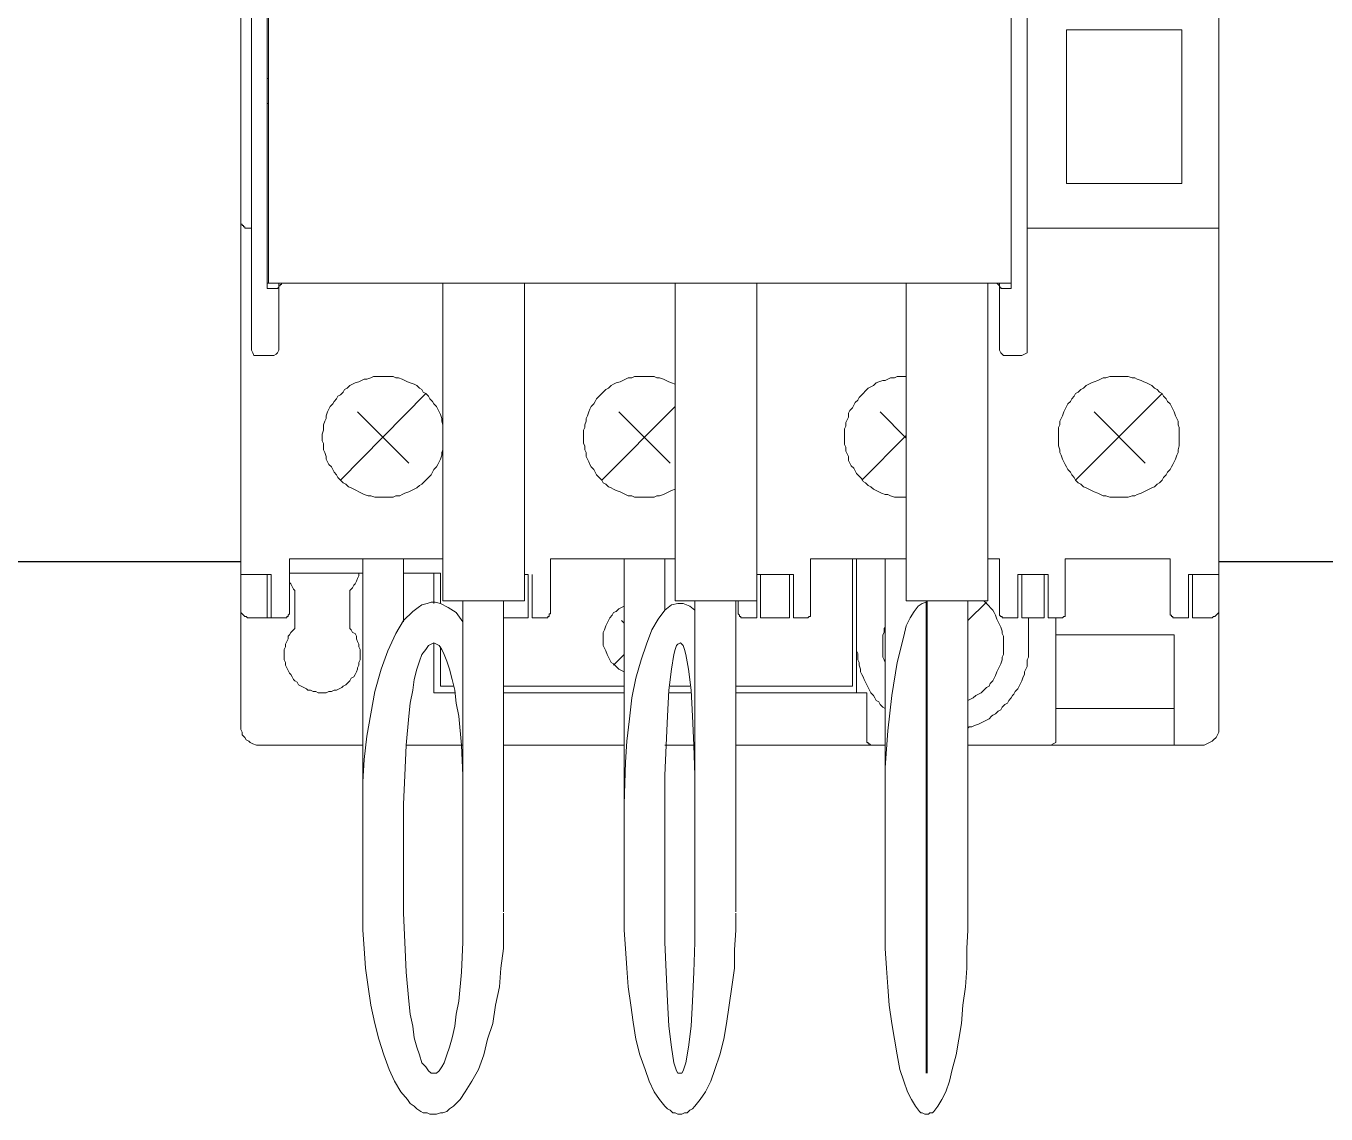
# Model space of a CAD drawing. Header units: millimetres. Extents: x 2046 to 14753, y 2361 to 29276.
# Drawn here: x 10086.63 to 10093.83, y 3672.24 to 3678.27 of the extents above; entities that cross this region are included whole.
import ezdxf

# ---------------------------------------------------------------- set-up
doc = ezdxf.new("R2010")
doc.units = ezdxf.units.MM
doc.layers.add('BARA', color=31, linetype='Continuous')
doc.layers.add('CALQUE_1', color=160, linetype='Continuous')

msp = doc.modelspace()

# ---------------------------------------------------------------- linework, layer by layer
at = {"layer": 'BARA', "color": 9, "true_color": 0xc7c8ca}
for points in [[(10087.8175, 3675.2999), (10086.2333, 3675.2999)], [(10094.8175, 3675.2999), (10093.2333, 3675.2999)]]:
    msp.add_lwpolyline(points, dxfattribs=at)
at = {"layer": 'CALQUE_1', "color": 8, "lineweight": 9}
for p, q in [((10093.2333, 3683.2176), (10093.2333, 3674.3851)), ((10087.8756, 3680.9567), (10087.8756, 3676.646)), ((10092.1719, 3676.646), (10092.1719, 3680.9567)), ((10087.8175, 3680.5569), (10087.8175, 3677.1984)), ((10087.9628, 3676.8131), (10087.9628, 3679.0013)), ((10087.9702, 3678.994), (10087.9702, 3676.8422)), ((10092.0846, 3676.8422), (10092.0846, 3678.994)), ((10092.0846, 3678.994), (10092.0846, 3676.8131)), ((10092.3899, 3677.3947), (10092.3899, 3678.2452)), ((10092.3899, 3678.2452), (10093.0297, 3678.2452)), ((10093.0297, 3678.2452), (10093.0297, 3677.3947)), ((10087.9628, 3677.9763), (10087.9702, 3677.9763)), ((10092.0846, 3677.9763), (10092.0846, 3677.9763)), ((10087.9702, 3677.8381), (10087.9628, 3677.8381)), ((10092.0846, 3677.8381), (10092.0846, 3677.8381)), ((10093.0297, 3677.3947), (10092.3899, 3677.3947)), ((10087.8175, 3677.1984), (10087.8175, 3674.3851)), ((10087.8538, 3677.1475), (10087.8611, 3677.1475)), ((10087.8756, 3677.1475), (10087.8611, 3677.1475)), ((10093.2333, 3677.1475), (10092.1719, 3677.1475)), ((10088.0283, 3676.8422), (10087.9628, 3676.8422)), ((10087.9702, 3676.8422), (10088.0356, 3676.8422)), ((10088.0283, 3676.8422), (10088.0283, 3676.8204)), ((10088.0283, 3676.8422), (10088.0283, 3676.8422)), ((10092.0192, 3676.8422), (10088.0356, 3676.8422)), ((10088.937, 3675.083), (10088.937, 3676.8422)), ((10089.3877, 3675.083), (10089.3877, 3676.8422)), ((10090.2237, 3675.083), (10090.2237, 3676.8422)), ((10090.6744, 3675.083), (10090.6744, 3676.8422)), ((10091.5031, 3675.083), (10091.5031, 3676.8422)), ((10091.9538, 3675.083), (10091.9538, 3676.8422)), ((10092.0192, 3676.8422), (10092.0846, 3676.8422)), ((10092.0192, 3676.8422), (10092.0192, 3676.8422)), ((10092.0192, 3676.8204), (10092.0192, 3676.8422)), ((10092.0846, 3676.8422), (10092.0192, 3676.8422)), ((10087.9992, 3676.8131), (10087.9628, 3676.8131)), ((10088.0283, 3676.8204), (10088.0283, 3676.646)), ((10092.0192, 3676.646), (10092.0192, 3676.8204)), ((10092.0846, 3676.8131), (10092.0556, 3676.8131)), ((10087.8756, 3676.646), (10087.8756, 3676.4715)), ((10088.0283, 3676.646), (10088.0283, 3676.4715)), ((10092.0192, 3676.4715), (10092.0192, 3676.646)), ((10092.1719, 3676.4715), (10092.1719, 3676.646)), ((10087.9628, 3676.4424), (10087.9047, 3676.4424)), ((10087.9992, 3676.4424), (10087.9628, 3676.4424)), ((10092.0846, 3676.4424), (10092.0556, 3676.4424)), ((10092.1428, 3676.4424), (10092.0846, 3676.4424)), ((10088.8425, 3676.2316), (10088.3699, 3675.7518)), ((10092.9207, 3676.2316), (10092.4409, 3675.7518)), ((10088.4644, 3676.1298), (10088.7479, 3675.8463)), ((10090.2237, 3676.1588), (10089.8166, 3675.7518)), ((10089.9111, 3676.1298), (10090.1946, 3675.8463)), ((10091.3577, 3676.1298), (10091.5031, 3675.9844)), ((10092.5426, 3676.1298), (10092.8261, 3675.8463)), ((10091.5031, 3675.9989), (10091.2559, 3675.7518)), ((10088.0864, 3675.3156), (10088.0864, 3675.3011)), ((10088.937, 3675.3156), (10088.0864, 3675.3156)), ((10088.4936, 3675.3156), (10088.4936, 3673.3529)), ((10088.7189, 3675.3156), (10088.7189, 3674.9667)), ((10089.533, 3675.3156), (10089.533, 3675.3083)), ((10090.2237, 3675.3156), (10089.533, 3675.3156)), ((10089.9402, 3675.3156), (10089.9402, 3673.3601)), ((10090.1655, 3675.3156), (10090.1655, 3675.0321)), ((10091.5031, 3675.3156), (10090.9724, 3675.3156)), ((10090.9724, 3675.3156), (10090.9724, 3675.2647)), ((10091.2051, 3674.6104), (10091.2051, 3675.3156)), ((10091.2269, 3674.8358), (10091.2269, 3675.3156)), ((10091.3867, 3675.3156), (10091.3867, 3673.3529)), ((10092.0192, 3675.3156), (10091.9538, 3675.3156)), ((10092.0192, 3675.3011), (10092.0192, 3675.3156)), ((10092.3827, 3675.3011), (10092.3827, 3675.3156)), ((10092.9643, 3675.3156), (10092.3827, 3675.3156)), ((10092.9643, 3675.3156), (10092.9643, 3675.2647)), ((10088.0864, 3675.3011), (10088.0864, 3675.2647)), ((10088.0864, 3675.2647), (10088.0864, 3675.0176)), ((10089.533, 3675.3083), (10089.533, 3675.2647)), ((10089.533, 3675.2647), (10089.533, 3675.0176)), ((10090.9724, 3675.3011), (10090.9724, 3675.3011)), ((10090.9724, 3675.2647), (10090.9724, 3675.0176)), ((10092.0192, 3675.2647), (10092.0192, 3675.3011)), ((10092.0192, 3675.0176), (10092.0192, 3675.2647)), ((10092.3827, 3675.2647), (10092.3827, 3675.3011)), ((10092.3827, 3675.0176), (10092.3827, 3675.2647)), ((10092.9643, 3675.2647), (10092.9643, 3675.0176)), ((10087.8175, 3675.2284), (10087.9846, 3675.2284)), ((10087.9628, 3675.2284), (10087.8175, 3675.2284)), ((10087.9628, 3674.9885), (10087.9628, 3675.2284)), ((10087.9846, 3674.9885), (10087.9846, 3675.2284)), ((10088.0864, 3675.2356), (10088.4936, 3675.2356)), ((10088.7189, 3675.2356), (10088.9224, 3675.2356)), ((10088.7189, 3675.2356), (10088.8861, 3675.2356)), ((10088.8861, 3675.2356), (10088.8861, 3675.0684)), ((10088.9224, 3675.2356), (10088.9224, 3675.0684)), ((10089.3877, 3675.2284), (10089.4095, 3675.2284)), ((10089.4095, 3674.9885), (10089.4095, 3675.2284)), ((10089.4313, 3675.2284), (10089.4313, 3674.9885)), ((10090.8779, 3675.2284), (10090.6744, 3675.2284)), ((10090.6744, 3674.9885), (10090.6744, 3675.2284)), ((10090.6962, 3675.2284), (10090.6962, 3674.9885)), ((10090.6962, 3675.2284), (10090.8561, 3675.2284)), ((10090.8561, 3674.9885), (10090.8561, 3675.2284)), ((10090.8779, 3675.2284), (10090.8779, 3674.9885)), ((10092.2882, 3675.2284), (10092.121, 3675.2284)), ((10092.121, 3674.9885), (10092.121, 3675.2284)), ((10092.1428, 3675.2284), (10092.1428, 3674.9885)), ((10092.2664, 3675.163), (10092.2664, 3675.2284)), ((10092.2882, 3674.9885), (10092.2882, 3675.2284)), ((10093.2333, 3675.2284), (10093.066, 3675.2284)), ((10093.066, 3674.9885), (10093.066, 3675.2284)), ((10093.0878, 3675.2284), (10093.2333, 3675.2284)), ((10093.0878, 3674.9885), (10093.0878, 3675.2284)), ((10088.1155, 3675.1412), (10088.1155, 3674.9303)), ((10088.4208, 3674.9303), (10088.4208, 3675.1412)), ((10092.2664, 3675.1484), (10092.2664, 3675.163)), ((10092.2664, 3674.9885), (10092.2664, 3675.1484)), ((10088.937, 3675.083), (10089.3877, 3675.083)), ((10089.046, 3675.083), (10089.046, 3673.3529)), ((10089.2713, 3675.083), (10089.2713, 3673.3601)), ((10090.2237, 3675.083), (10090.6744, 3675.083)), ((10090.3327, 3675.083), (10090.3327, 3673.3529)), ((10090.5581, 3675.083), (10090.5581, 3673.3601)), ((10090.5726, 3675.0176), (10090.5726, 3675.083)), ((10091.5031, 3675.083), (10091.9538, 3675.083)), ((10091.6122, 3675.083), (10091.6122, 3672.466)), ((10091.6194, 3675.083), (10091.6194, 3672.466)), ((10091.8447, 3675.083), (10091.8447, 3673.3529)), ((10091.9465, 3675.0757), (10091.8447, 3674.9739)), ((10087.9702, 3674.9885), (10087.8684, 3674.9885)), ((10088.0574, 3674.9885), (10087.9702, 3674.9885)), ((10089.2713, 3674.9885), (10089.4095, 3674.9885)), ((10089.4313, 3674.9885), (10089.4968, 3674.9885)), ((10089.9402, 3674.9594), (10089.9256, 3674.9739)), ((10090.6017, 3674.9885), (10090.6744, 3674.9885)), ((10090.6962, 3674.9885), (10090.8561, 3674.9885)), ((10090.8779, 3674.9885), (10090.9433, 3674.9885)), ((10092.0483, 3674.9885), (10092.121, 3674.9885)), ((10092.1428, 3674.9885), (10092.2664, 3674.9885)), ((10092.1792, 3674.9885), (10092.1792, 3674.8358)), ((10092.3537, 3674.9885), (10092.2882, 3674.9885)), ((10092.3319, 3674.9885), (10092.3319, 3674.3124)), ((10092.9934, 3674.9885), (10093.066, 3674.9885)), ((10093.0878, 3674.9885), (10093.1824, 3674.9885)), ((10092.9861, 3674.8939), (10092.3319, 3674.8939)), ((10092.9861, 3674.2833), (10092.9861, 3674.8939)), ((10088.8861, 3674.8503), (10088.8861, 3674.5741)), ((10088.9224, 3674.8285), (10088.9224, 3674.6104)), ((10091.2269, 3674.5741), (10091.2269, 3674.8358)), ((10089.882, 3674.7268), (10089.9402, 3674.7849)), ((10088.9224, 3674.6104), (10088.9951, 3674.6104)), ((10089.2713, 3674.6104), (10089.9402, 3674.6104)), ((10090.1946, 3674.6104), (10090.3037, 3674.6104)), ((10090.5581, 3674.6104), (10091.2051, 3674.6104)), ((10088.8861, 3674.5741), (10089.0024, 3674.5741)), ((10089.0024, 3674.5741), (10088.9224, 3674.5741)), ((10089.9402, 3674.5741), (10089.2713, 3674.5741)), ((10089.2713, 3674.5741), (10089.9402, 3674.5741)), ((10090.1873, 3674.5741), (10090.3109, 3674.5741)), ((10090.5581, 3674.5741), (10091.2051, 3674.5741)), ((10091.2269, 3674.5741), (10090.5581, 3674.5741)), ((10091.2851, 3674.5741), (10091.2269, 3674.5741)), ((10091.2851, 3674.3124), (10091.2851, 3674.5741)), ((10092.9861, 3674.4869), (10092.3319, 3674.4869)), ((10088.4936, 3674.2833), (10087.9192, 3674.2833)), ((10089.046, 3674.2833), (10088.7334, 3674.2833)), ((10089.9402, 3674.2833), (10089.2713, 3674.2833)), ((10090.3327, 3674.2833), (10090.1655, 3674.2833)), ((10091.3867, 3674.2833), (10090.5581, 3674.2833)), ((10093.1388, 3674.2833), (10091.8447, 3674.2833)), ((10088.7189, 3673.9562), (10088.7189, 3673.3529)), ((10090.1655, 3673.9562), (10090.1655, 3673.3529))]:
    msp.add_line(p, q, dxfattribs=at)
for points in [[(10087.8175, 3677.1984), (10087.8175, 3677.1912), (10087.8175, 3677.1839), (10087.8175, 3677.1766), (10087.8175, 3677.1694), (10087.8247, 3677.1694), (10087.8247, 3677.162), (10087.832, 3677.162), (10087.832, 3677.1548), (10087.8393, 3677.1548), (10087.8393, 3677.1475), (10087.8538, 3677.1475)], [(10088.0283, 3676.8131), (10088.0283, 3676.8204), (10088.0283, 3676.8277), (10088.0356, 3676.8277), (10088.0356, 3676.8349), (10088.0428, 3676.8349), (10088.0428, 3676.8422), (10088.0574, 3676.8422)], [(10091.9902, 3676.8422), (10092.0047, 3676.8422), (10092.012, 3676.8349), (10092.012, 3676.8349), (10092.0192, 3676.8277), (10092.0192, 3676.8204), (10092.0192, 3676.8131), (10092.0192, 3676.8131)], [(10087.9992, 3676.8131), (10088.021, 3676.8131), (10088.0283, 3676.8204), (10088.0283, 3676.8204)], [(10092.0192, 3676.8204), (10092.0265, 3676.8204), (10092.0265, 3676.8131), (10092.0556, 3676.8131)], [(10087.8756, 3676.4715), (10087.8756, 3676.4715), (10087.8829, 3676.4569), (10087.8902, 3676.4424), (10087.9047, 3676.4424)], [(10087.9992, 3676.4424), (10087.9992, 3676.4424), (10088.0138, 3676.4497), (10088.021, 3676.4569), (10088.0283, 3676.4715)], [(10092.0192, 3676.4715), (10092.0192, 3676.4715), (10092.0265, 3676.4569), (10092.041, 3676.4424), (10092.0556, 3676.4424)], [(10092.1428, 3676.4424), (10092.1428, 3676.4424), (10092.1574, 3676.4497), (10092.1719, 3676.4569), (10092.1719, 3676.4715)], [(10088.937, 3675.919), (10088.9297, 3675.9045), (10088.9297, 3675.8899), (10088.9224, 3675.8681), (10088.9152, 3675.8535), (10088.9079, 3675.839), (10088.9006, 3675.8245), (10088.8861, 3675.8099), (10088.8788, 3675.7954), (10088.8715, 3675.7809), (10088.857, 3675.7663), (10088.8425, 3675.7518), (10088.8352, 3675.7445), (10088.8207, 3675.73), (10088.8061, 3675.7227), (10088.7915, 3675.7082), (10088.7771, 3675.7009), (10088.7625, 3675.6936), (10088.7479, 3675.6864), (10088.7261, 3675.6791), (10088.7116, 3675.6718), (10088.6971, 3675.6646), (10088.6753, 3675.6646), (10088.6607, 3675.6573), (10088.559, 3675.6573), (10088.5372, 3675.6646), (10088.5226, 3675.6646), (10088.5008, 3675.6718), (10088.4862, 3675.6791), (10088.4717, 3675.6864), (10088.4572, 3675.6936), (10088.4426, 3675.7009), (10088.4281, 3675.7082), (10088.4136, 3675.7154), (10088.399, 3675.73), (10088.3845, 3675.7372), (10088.3699, 3675.7518), (10088.3554, 3675.7663), (10088.3481, 3675.7809), (10088.3336, 3675.7954), (10088.3263, 3675.8099), (10088.3191, 3675.8245), (10088.3045, 3675.839), (10088.2973, 3675.8535), (10088.29, 3675.8681), (10088.29, 3675.8826), (10088.2827, 3675.9045), (10088.2755, 3675.919), (10088.2755, 3675.9553), (10088.2681, 3675.9699), (10088.2681, 3676.0062), (10088.2755, 3676.028), (10088.2755, 3676.0571), (10088.2827, 3676.0789), (10088.29, 3676.0934), (10088.29, 3676.108), (10088.2973, 3676.1298), (10088.3045, 3676.1444), (10088.3118, 3676.1588), (10088.3263, 3676.1734), (10088.3336, 3676.188), (10088.3481, 3676.2025), (10088.3554, 3676.217), (10088.3699, 3676.2243), (10088.3845, 3676.2388), (10088.3918, 3676.2534), (10088.4063, 3676.2606), (10088.4208, 3676.2752), (10088.4354, 3676.2825), (10088.4499, 3676.2897), (10088.4717, 3676.297), (10088.4862, 3676.3043), (10088.5008, 3676.3115), (10088.5154, 3676.3115), (10088.5372, 3676.3188), (10088.5517, 3676.3261), (10088.6607, 3676.3261), (10088.6753, 3676.3188), (10088.6898, 3676.3188), (10088.7116, 3676.3115), (10088.7261, 3676.3043), (10088.7407, 3676.297), (10088.7553, 3676.2897), (10088.7771, 3676.2825), (10088.7915, 3676.2752), (10088.8061, 3676.2606), (10088.8207, 3676.2534), (10088.8279, 3676.2388), (10088.8425, 3676.2316), (10088.857, 3676.217), (10088.8643, 3676.2025), (10088.8788, 3676.188), (10088.8861, 3676.1734), (10088.9006, 3676.1588), (10088.9079, 3676.1444), (10088.9152, 3676.1298), (10088.9224, 3676.1152), (10088.9297, 3676.0934), (10088.9297, 3676.0789), (10088.937, 3676.0571)], [(10090.2237, 3675.7009), (10090.2019, 3675.6936), (10090.1873, 3675.6864), (10090.1728, 3675.6791), (10090.1582, 3675.6718), (10090.1364, 3675.6646), (10090.1219, 3675.6646), (10090.1074, 3675.6573), (10089.9983, 3675.6573), (10089.9838, 3675.6646), (10089.962, 3675.6646), (10089.9474, 3675.6718), (10089.9329, 3675.6791), (10089.9184, 3675.6864), (10089.8965, 3675.6936), (10089.882, 3675.7009), (10089.8675, 3675.7082), (10089.8529, 3675.7154), (10089.8384, 3675.73), (10089.8239, 3675.7372), (10089.8166, 3675.7518), (10089.8021, 3675.7663), (10089.7875, 3675.7809), (10089.7803, 3675.7954), (10089.7729, 3675.8099), (10089.7585, 3675.8245), (10089.7511, 3675.839), (10089.7439, 3675.8535), (10089.7366, 3675.8681), (10089.7293, 3675.8826), (10089.7293, 3675.9045), (10089.7221, 3675.919), (10089.7221, 3675.9408), (10089.7148, 3675.9553), (10089.7148, 3676.028), (10089.7221, 3676.0426), (10089.7221, 3676.0571), (10089.7293, 3676.0789), (10089.7293, 3676.0934), (10089.7366, 3676.108), (10089.7439, 3676.1298), (10089.7511, 3676.1444), (10089.7585, 3676.1588), (10089.7729, 3676.1734), (10089.7803, 3676.188), (10089.7875, 3676.2025), (10089.8021, 3676.217), (10089.8166, 3676.2316), (10089.8239, 3676.2388), (10089.8384, 3676.2534), (10089.8529, 3676.2606), (10089.8675, 3676.2752), (10089.882, 3676.2825), (10089.8965, 3676.2897), (10089.9184, 3676.297), (10089.9329, 3676.3043), (10089.9474, 3676.3115), (10089.962, 3676.3188), (10089.9838, 3676.3188), (10089.9983, 3676.3261), (10090.1074, 3676.3261), (10090.1219, 3676.3188), (10090.1364, 3676.3188), (10090.1582, 3676.3115), (10090.1728, 3676.3043), (10090.1873, 3676.297), (10090.2019, 3676.2897), (10090.2237, 3676.2825)], [(10091.5031, 3675.6573), (10091.4377, 3675.6573), (10091.4159, 3675.6646), (10091.4013, 3675.6718), (10091.3867, 3675.6718), (10091.365, 3675.6791), (10091.3505, 3675.6864), (10091.3359, 3675.6936), (10091.3213, 3675.7009), (10091.3068, 3675.7154), (10091.2923, 3675.7227), (10091.2777, 3675.7372), (10091.2632, 3675.7445), (10091.2559, 3675.7591), (10091.2414, 3675.7736), (10091.2269, 3675.7881), (10091.2196, 3675.8027), (10091.2123, 3675.8172), (10091.1978, 3675.8317), (10091.1905, 3675.8463), (10091.1833, 3675.8609), (10091.1833, 3675.8826), (10091.176, 3675.8971), (10091.1687, 3675.9117), (10091.1687, 3675.9335), (10091.1614, 3675.9481), (10091.1614, 3676.0353), (10091.1687, 3676.0498), (10091.1687, 3676.0716), (10091.176, 3676.0862), (10091.1833, 3676.1007), (10091.1833, 3676.1226), (10091.1905, 3676.137), (10091.2051, 3676.1516), (10091.2123, 3676.1662), (10091.2196, 3676.1807), (10091.2341, 3676.1952), (10091.2414, 3676.2098), (10091.2559, 3676.2243), (10091.2632, 3676.2316), (10091.2777, 3676.2461), (10091.2923, 3676.2606), (10091.3068, 3676.2679), (10091.3213, 3676.2752), (10091.3359, 3676.2897), (10091.3505, 3676.297), (10091.3723, 3676.3043), (10091.3867, 3676.3043), (10091.4013, 3676.3115), (10091.4159, 3676.3188), (10091.4377, 3676.3188), (10091.4522, 3676.3261), (10091.5031, 3676.3261)], [(10088.0864, 3675.1848), (10088.0937, 3675.1775), (10088.101, 3675.163), (10088.1082, 3675.1484), (10088.1155, 3675.1412)], [(10088.4208, 3675.1412), (10088.4208, 3675.1412), (10088.4354, 3675.1556), (10088.4426, 3675.1702), (10088.4499, 3675.1775), (10088.4572, 3675.192), (10088.4644, 3675.2066), (10088.4717, 3675.2211), (10088.4717, 3675.2356)], [(10087.8684, 3674.9885), (10087.8538, 3674.9885), (10087.8465, 3674.9957), (10087.8393, 3674.9957), (10087.832, 3675.003), (10087.8247, 3675.0103), (10087.8247, 3675.0103), (10087.8175, 3675.0176), (10087.8175, 3675.0394)], [(10089.046, 3674.9667), (10089.0096, 3675.0176), (10088.966, 3675.0466), (10088.9224, 3675.0684), (10088.8933, 3675.0757), (10088.8715, 3675.0757), (10088.8497, 3675.0684), (10088.8207, 3675.0612), (10088.7989, 3675.0466), (10088.7697, 3675.0248), (10088.7189, 3674.9739), (10088.6753, 3674.9013), (10088.6316, 3674.8067), (10088.5953, 3674.705), (10088.559, 3674.5814), (10088.5372, 3674.4578), (10088.5154, 3674.3343), (10088.5008, 3674.2034), (10088.4936, 3674.0798), (10088.4936, 3673.9562)], [(10089.9402, 3675.054), (10089.9256, 3675.0466), (10089.9111, 3675.0394), (10089.8965, 3675.0248), (10089.882, 3675.0176), (10089.8747, 3675.003), (10089.8602, 3674.9885), (10089.8529, 3674.9739), (10089.8457, 3674.9594), (10089.8384, 3674.9449), (10089.8311, 3674.9231), (10089.8239, 3674.9085), (10089.8239, 3674.8358), (10089.8311, 3674.8213), (10089.8384, 3674.8067), (10089.8457, 3674.7849), (10089.8529, 3674.7704), (10089.8602, 3674.7559), (10089.8675, 3674.7413), (10089.882, 3674.734), (10089.8965, 3674.7195), (10089.9111, 3674.705), (10089.9256, 3674.6977), (10089.9402, 3674.6904)], [(10090.3327, 3675.0321), (10090.3037, 3675.054), (10090.2673, 3675.0684), (10090.2382, 3675.0684), (10090.2019, 3675.0612), (10090.1655, 3675.0321), (10090.1292, 3674.9812), (10090.0928, 3674.9231), (10090.0638, 3674.8431), (10090.0346, 3674.7559), (10090.0056, 3674.6541), (10089.9838, 3674.545), (10089.9692, 3674.4287), (10089.9547, 3674.3051), (10089.9474, 3674.1888), (10089.9402, 3673.9562)], [(10091.6122, 3675.0757), (10091.5904, 3675.0684), (10091.5686, 3675.054), (10091.5468, 3675.0248), (10091.5249, 3674.9885), (10091.5031, 3674.9449), (10091.4886, 3674.8867), (10091.4522, 3674.7413), (10091.4231, 3674.5596), (10091.4013, 3674.3633), (10091.3867, 3674.1598), (10091.3867, 3673.9562)], [(10092.041, 3674.8213), (10092.041, 3674.8867), (10092.0338, 3674.9013), (10092.0338, 3674.9158), (10092.0265, 3674.9376), (10092.0192, 3674.9521), (10092.012, 3674.9667), (10092.0047, 3674.9812), (10091.9974, 3675.003), (10091.9902, 3675.0176), (10091.9829, 3675.0321), (10091.9684, 3675.0466), (10091.9611, 3675.054), (10091.9465, 3675.0684), (10091.932, 3675.083)], [(10093.1824, 3674.9885), (10093.1969, 3674.9885), (10093.2042, 3674.9957), (10093.2114, 3674.9957), (10093.2187, 3675.003), (10093.226, 3675.0103), (10093.226, 3675.0103), (10093.2333, 3675.0176), (10093.2333, 3675.0394)], [(10088.0792, 3674.9957), (10088.0718, 3674.9957), (10088.0718, 3674.9885), (10088.0574, 3674.9885)], [(10088.0864, 3675.0176), (10088.0864, 3675.0103), (10088.0864, 3675.0103), (10088.0792, 3675.003), (10088.0792, 3674.9957), (10088.0792, 3674.9957)], [(10089.4968, 3674.9885), (10089.5185, 3674.9885), (10089.5185, 3674.9957), (10089.5185, 3674.9957)], [(10089.5185, 3674.9957), (10089.5258, 3674.9957), (10089.5258, 3675.003), (10089.5258, 3675.0103), (10089.533, 3675.0103), (10089.533, 3675.0176), (10089.533, 3675.0176)], [(10090.5726, 3675.0176), (10090.5726, 3675.0103), (10090.5726, 3675.0103), (10090.5798, 3675.003), (10090.5798, 3674.9957), (10090.5872, 3674.9957), (10090.5872, 3674.9885), (10090.6017, 3674.9885)], [(10090.9433, 3674.9885), (10090.9579, 3674.9885), (10090.9652, 3674.9957), (10090.9724, 3674.9957), (10090.9724, 3675.0103), (10090.9724, 3675.0176)], [(10092.0192, 3675.0176), (10092.0192, 3675.0103), (10092.0192, 3675.003), (10092.0265, 3674.9957), (10092.0338, 3674.9957), (10092.0338, 3674.9885), (10092.0483, 3674.9885)], [(10092.3827, 3675.0176), (10092.3827, 3675.0103), (10092.3827, 3674.9957), (10092.3755, 3674.9957), (10092.3681, 3674.9885), (10092.3537, 3674.9885)], [(10092.9643, 3675.0176), (10092.9643, 3675.0103), (10092.9643, 3675.003), (10092.9716, 3675.003), (10092.9716, 3674.9957), (10092.9716, 3674.9957)], [(10092.9716, 3674.9957), (10092.9788, 3674.9957), (10092.9788, 3674.9885), (10092.9934, 3674.9885)], [(10088.4208, 3674.9303), (10088.4281, 3674.9231), (10088.4354, 3674.9085), (10088.4499, 3674.9013), (10088.4572, 3674.8867), (10088.4572, 3674.8721), (10088.4644, 3674.8577), (10088.4717, 3674.8431), (10088.4717, 3674.8285), (10088.479, 3674.814), (10088.479, 3674.7559), (10088.4717, 3674.7413), (10088.4717, 3674.7268), (10088.4644, 3674.7122), (10088.4644, 3674.705), (10088.4572, 3674.6904), (10088.4499, 3674.6759), (10088.4426, 3674.6614), (10088.4281, 3674.6541), (10088.4208, 3674.6396), (10088.4136, 3674.6322), (10088.399, 3674.6178), (10088.3845, 3674.6104), (10088.3772, 3674.6032), (10088.3627, 3674.596), (10088.3481, 3674.5886), (10088.3336, 3674.5886), (10088.3191, 3674.5814), (10088.3045, 3674.5814), (10088.29, 3674.5741), (10088.2463, 3674.5741), (10088.2319, 3674.5814), (10088.2173, 3674.5814), (10088.2027, 3674.5886), (10088.1882, 3674.5886), (10088.1809, 3674.596), (10088.1664, 3674.6032), (10088.1519, 3674.6104), (10088.1373, 3674.6178), (10088.1301, 3674.6322), (10088.1155, 3674.6396), (10088.1082, 3674.6468), (10088.101, 3674.6614), (10088.0937, 3674.6759), (10088.0864, 3674.6832), (10088.0792, 3674.6977), (10088.0718, 3674.7122), (10088.0646, 3674.7268), (10088.0646, 3674.7413), (10088.0574, 3674.7559), (10088.0574, 3674.814), (10088.0646, 3674.8285), (10088.0646, 3674.8431), (10088.0718, 3674.8577), (10088.0792, 3674.8721), (10088.0792, 3674.8867), (10088.0864, 3674.8939), (10088.0937, 3674.9085), (10088.1082, 3674.9231), (10088.1155, 3674.9303)], [(10091.3867, 3674.9376), (10091.3795, 3674.9303), (10091.3795, 3674.9085), (10091.3723, 3674.8939), (10091.3723, 3674.8213)], [(10089.046, 3673.9562), (10089.046, 3674.1162), (10089.0388, 3674.2833), (10089.0242, 3674.4433), (10089.0096, 3674.516), (10089.0024, 3674.5886), (10088.9878, 3674.6468), (10088.9733, 3674.705), (10088.9588, 3674.7486), (10088.9442, 3674.7849), (10088.9297, 3674.814), (10088.9152, 3674.8358), (10088.9006, 3674.8431), (10088.8861, 3674.8503), (10088.8715, 3674.8431), (10088.857, 3674.8358), (10088.8425, 3674.814), (10088.8207, 3674.7849), (10088.8061, 3674.7486), (10088.7915, 3674.705), (10088.7771, 3674.6468), (10088.7697, 3674.5886), (10088.7553, 3674.516), (10088.7479, 3674.4433), (10088.7334, 3674.2833), (10088.7261, 3674.1162), (10088.7189, 3673.9562)], [(10090.3327, 3673.9562), (10090.3327, 3674.1162), (10090.3255, 3674.2833), (10090.3181, 3674.4433), (10090.3109, 3674.5886), (10090.2963, 3674.705), (10090.2819, 3674.7849), (10090.2745, 3674.814), (10090.2673, 3674.8358), (10090.26, 3674.8431), (10090.2527, 3674.8503), (10090.2382, 3674.8431), (10090.2309, 3674.8358), (10090.2237, 3674.814), (10090.2164, 3674.7849), (10090.2019, 3674.705), (10090.1873, 3674.5886), (10090.1801, 3674.4433), (10090.1728, 3674.2833), (10090.1655, 3674.1162), (10090.1655, 3673.9562)], [(10091.2269, 3674.8358), (10091.2269, 3674.8067), (10091.2341, 3674.7922), (10091.2341, 3674.7559), (10091.2414, 3674.7413), (10091.2414, 3674.7268), (10091.2487, 3674.705), (10091.2487, 3674.6904), (10091.2559, 3674.6759), (10091.2632, 3674.6614), (10091.2705, 3674.6468), (10091.2777, 3674.6322), (10091.2851, 3674.6178), (10091.2923, 3674.6032), (10091.2995, 3674.5886), (10091.3068, 3674.5741), (10091.3213, 3674.5596), (10091.3287, 3674.545), (10091.3359, 3674.5305), (10091.3505, 3674.5232), (10091.3577, 3674.5087), (10091.3723, 3674.4942), (10091.3867, 3674.4869)], [(10091.3723, 3674.8213), (10091.3723, 3674.7704), (10091.3795, 3674.7559), (10091.3867, 3674.7413)], [(10091.8447, 3674.3779), (10091.8521, 3674.3851), (10091.8666, 3674.3851), (10091.8811, 3674.3924), (10091.9029, 3674.3997), (10091.9175, 3674.4069), (10091.932, 3674.4142), (10091.9465, 3674.4215), (10091.9611, 3674.4287), (10091.9756, 3674.4433), (10091.9829, 3674.4505), (10091.9974, 3674.4578), (10092.012, 3674.4723), (10092.0265, 3674.4796), (10092.0338, 3674.4942), (10092.0483, 3674.5087), (10092.0628, 3674.516), (10092.0702, 3674.5305), (10092.0846, 3674.545), (10092.092, 3674.5596), (10092.0992, 3674.5668), (10092.1064, 3674.5814), (10092.121, 3674.596), (10092.1283, 3674.6104), (10092.1356, 3674.625), (10092.1428, 3674.6396), (10092.1501, 3674.6614), (10092.1574, 3674.6759), (10092.1574, 3674.6904), (10092.1646, 3674.705), (10092.1719, 3674.7195), (10092.1719, 3674.7559), (10092.1792, 3674.7704), (10092.1792, 3674.8358)], [(10091.8447, 3674.5305), (10091.8593, 3674.5378), (10091.8739, 3674.545), (10091.8884, 3674.5596), (10091.9029, 3674.5668), (10091.9175, 3674.5741), (10091.932, 3674.5886), (10091.9465, 3674.6032), (10091.9611, 3674.6104), (10091.9684, 3674.625), (10091.9829, 3674.6396), (10091.9902, 3674.6541), (10091.9974, 3674.6686), (10092.0047, 3674.6904), (10092.012, 3674.705), (10092.0192, 3674.7195), (10092.0265, 3674.734), (10092.0338, 3674.7559), (10092.0338, 3674.7704), (10092.041, 3674.7849), (10092.041, 3674.8213)], [(10087.8175, 3674.3851), (10087.8175, 3674.3705), (10087.8247, 3674.3561), (10087.8247, 3674.3415), (10087.8393, 3674.3269), (10087.8465, 3674.3124), (10087.8611, 3674.3051), (10087.8684, 3674.2979), (10087.8829, 3674.2906), (10087.9047, 3674.2833), (10087.9192, 3674.2833)], [(10093.1388, 3674.2833), (10093.1533, 3674.2833), (10093.1678, 3674.2906), (10093.1824, 3674.2979), (10093.1969, 3674.3051), (10093.2042, 3674.3124), (10093.2187, 3674.3269), (10093.226, 3674.3415), (10093.2333, 3674.3561), (10093.2333, 3674.3851)], [(10091.2851, 3674.3124), (10091.2851, 3674.2979), (10091.2923, 3674.2979), (10091.2923, 3674.2906), (10091.2995, 3674.2906), (10091.3068, 3674.2833), (10091.3141, 3674.2833)], [(10092.3027, 3674.2833), (10092.3027, 3674.2833), (10092.3173, 3674.2906), (10092.3319, 3674.2979), (10092.3319, 3674.3124)], [(10088.4936, 3673.3529), (10088.4936, 3673.2583), (10088.5008, 3673.1566), (10088.508, 3673.0475), (10088.5226, 3672.9457), (10088.5372, 3672.8439), (10088.559, 3672.7422), (10088.5808, 3672.655), (10088.6098, 3672.5678), (10088.6389, 3672.4878), (10088.668, 3672.4223), (10088.7043, 3672.3642), (10088.7407, 3672.3205), (10088.7553, 3672.2987), (10088.7771, 3672.2843), (10088.7915, 3672.2697), (10088.8134, 3672.2551), (10088.8279, 3672.2479), (10088.8497, 3672.2479), (10088.8643, 3672.2406), (10088.9006, 3672.2406), (10088.9224, 3672.2479), (10088.937, 3672.2479), (10088.9588, 3672.2551), (10088.9733, 3672.2697), (10088.9951, 3672.2843), (10089.0096, 3672.2987), (10089.0315, 3672.3205), (10089.0606, 3672.3642), (10089.0969, 3672.4223), (10089.1333, 3672.4878), (10089.1623, 3672.5678), (10089.1841, 3672.655), (10089.2132, 3672.7422), (10089.2277, 3672.8439), (10089.2495, 3672.9457), (10089.2568, 3673.0475), (10089.2713, 3673.1566), (10089.2713, 3673.3529)], [(10088.7189, 3673.3529), (10088.7261, 3673.1929), (10088.7334, 3673.0257), (10088.7479, 3672.8658), (10088.7553, 3672.7931), (10088.7697, 3672.7277), (10088.7771, 3672.6622), (10088.7915, 3672.6114), (10088.8061, 3672.5678), (10088.8207, 3672.5242), (10088.8425, 3672.5023), (10088.857, 3672.4805), (10088.8715, 3672.466), (10088.9006, 3672.466), (10088.9152, 3672.4805), (10088.9297, 3672.5023), (10088.9442, 3672.5242), (10088.9588, 3672.5678), (10088.9733, 3672.6114), (10088.9878, 3672.6622), (10089.0024, 3672.7277), (10089.0096, 3672.7931), (10089.0242, 3672.8658), (10089.0388, 3673.0257), (10089.046, 3673.1929), (10089.046, 3673.3529)], [(10089.9402, 3673.3601), (10089.9402, 3673.2583), (10089.9474, 3673.1566), (10089.9547, 3673.0475), (10089.962, 3672.9457), (10089.9765, 3672.8439), (10089.991, 3672.7495), (10090.0056, 3672.655), (10090.0274, 3672.5678), (10090.0564, 3672.4878), (10090.0783, 3672.4223), (10090.1074, 3672.3642), (10090.1364, 3672.3205), (10090.1655, 3672.2843), (10090.1801, 3672.2697), (10090.1946, 3672.2624), (10090.2091, 3672.2479), (10090.2237, 3672.2479), (10090.2382, 3672.2406), (10090.26, 3672.2406), (10090.2745, 3672.2479), (10090.2891, 3672.2479), (10090.3037, 3672.2624), (10090.3181, 3672.2697), (10090.3327, 3672.2843), (10090.3618, 3672.3205), (10090.3909, 3672.3642), (10090.4199, 3672.4223), (10090.4418, 3672.4878), (10090.4708, 3672.5678), (10090.4926, 3672.655), (10090.5072, 3672.7422), (10090.5217, 3672.8439), (10090.5362, 3672.9457), (10090.5508, 3673.0475), (10090.5508, 3673.1493), (10090.5581, 3673.2583), (10090.5581, 3673.3529)], [(10090.1655, 3673.3529), (10090.1655, 3673.1929), (10090.1728, 3673.0257), (10090.1801, 3672.8658), (10090.1873, 3672.7277), (10090.2019, 3672.6114), (10090.2164, 3672.5242), (10090.2237, 3672.5023), (10090.2309, 3672.4805), (10090.2382, 3672.466), (10090.26, 3672.466), (10090.2673, 3672.4805), (10090.2745, 3672.5023), (10090.2819, 3672.5242), (10090.2963, 3672.6114), (10090.3109, 3672.7277), (10090.3181, 3672.8658), (10090.3255, 3673.0257), (10090.3327, 3673.1929), (10090.3327, 3673.3529)], [(10091.3867, 3673.3529), (10091.3867, 3673.1566), (10091.3941, 3673.0475), (10091.4013, 3672.9457), (10091.4086, 3672.8439), (10091.4231, 3672.7422), (10091.4377, 3672.655), (10091.4522, 3672.5678), (10091.4668, 3672.4878), (10091.4886, 3672.4223), (10091.5104, 3672.3642), (10091.5322, 3672.3205), (10091.554, 3672.2843), (10091.5758, 3672.2551), (10091.583, 3672.2479), (10091.5904, 3672.2479), (10091.6049, 3672.2406), (10091.6267, 3672.2406), (10091.634, 3672.2479), (10091.6485, 3672.2479), (10091.6558, 3672.2551), (10091.6776, 3672.2843), (10091.6994, 3672.3205), (10091.7212, 3672.3642), (10091.743, 3672.4223), (10091.7575, 3672.4878), (10091.7793, 3672.5678), (10091.7939, 3672.655), (10091.8085, 3672.7422), (10091.8157, 3672.8439), (10091.8303, 3672.9457), (10091.8375, 3673.0475), (10091.8375, 3673.1566), (10091.8447, 3673.2583), (10091.8447, 3673.3529)]]:
    msp.add_lwpolyline(points, dxfattribs=at)
msp.add_lwpolyline([(10093.0151, 3675.9917), (10093.0151, 3675.9408), (10093.0079, 3675.919), (10093.0079, 3675.9045), (10093.0006, 3675.8899), (10092.9934, 3675.8681), (10092.9861, 3675.8535), (10092.9788, 3675.839), (10092.9716, 3675.8245), (10092.9643, 3675.8099), (10092.9497, 3675.7954), (10092.9425, 3675.7809), (10092.9279, 3675.7663), (10092.9207, 3675.7518), (10092.9061, 3675.7372), (10092.8916, 3675.73), (10092.8771, 3675.7154), (10092.8625, 3675.7082), (10092.8479, 3675.7009), (10092.8334, 3675.6936), (10092.8189, 3675.6864), (10092.8043, 3675.6791), (10092.7825, 3675.6718), (10092.768, 3675.6646), (10092.7535, 3675.6646), (10092.7316, 3675.6573), (10092.6298, 3675.6573), (10092.6081, 3675.6646), (10092.5936, 3675.6646), (10092.579, 3675.6718), (10092.5644, 3675.6791), (10092.5426, 3675.6864), (10092.5281, 3675.6936), (10092.5136, 3675.7009), (10092.499, 3675.7082), (10092.4845, 3675.7154), (10092.4699, 3675.73), (10092.4554, 3675.7372), (10092.4409, 3675.7518), (10092.4336, 3675.7663), (10092.4191, 3675.7809), (10092.4118, 3675.7954), (10092.3973, 3675.8099), (10092.3899, 3675.8245), (10092.3827, 3675.839), (10092.3755, 3675.8535), (10092.3681, 3675.8681), (10092.3609, 3675.8899), (10092.3537, 3675.9045), (10092.3537, 3675.919), (10092.3464, 3675.9408), (10092.3464, 3676.0426), (10092.3537, 3676.0571), (10092.3537, 3676.0789), (10092.3609, 3676.0934), (10092.3681, 3676.108), (10092.3755, 3676.1298), (10092.3827, 3676.1444), (10092.3899, 3676.1588), (10092.3973, 3676.1734), (10092.4118, 3676.188), (10092.4191, 3676.2025), (10092.4336, 3676.217), (10092.4409, 3676.2316), (10092.4554, 3676.2388), (10092.4699, 3676.2534), (10092.4845, 3676.2606), (10092.499, 3676.2752), (10092.5136, 3676.2825), (10092.5281, 3676.2897), (10092.5426, 3676.297), (10092.5644, 3676.3043), (10092.579, 3676.3115), (10092.5936, 3676.3188), (10092.6081, 3676.3188), (10092.6298, 3676.3261), (10092.7316, 3676.3261), (10092.7535, 3676.3188), (10092.768, 3676.3188), (10092.7825, 3676.3115), (10092.8043, 3676.3043), (10092.8189, 3676.297), (10092.8334, 3676.2897), (10092.8479, 3676.2825), (10092.8625, 3676.2752), (10092.8771, 3676.2606), (10092.8916, 3676.2534), (10092.9061, 3676.2388), (10092.9207, 3676.2316), (10092.9279, 3676.217), (10092.9425, 3676.2025), (10092.9497, 3676.188), (10092.9643, 3676.1734), (10092.9716, 3676.1588), (10092.9788, 3676.1444), (10092.9861, 3676.1298), (10092.9934, 3676.108), (10093.0006, 3676.0934), (10093.0079, 3676.0789), (10093.0079, 3676.0571), (10093.0151, 3676.0426)], close=True, dxfattribs=at)

doc.saveas('drawing.dxf')
